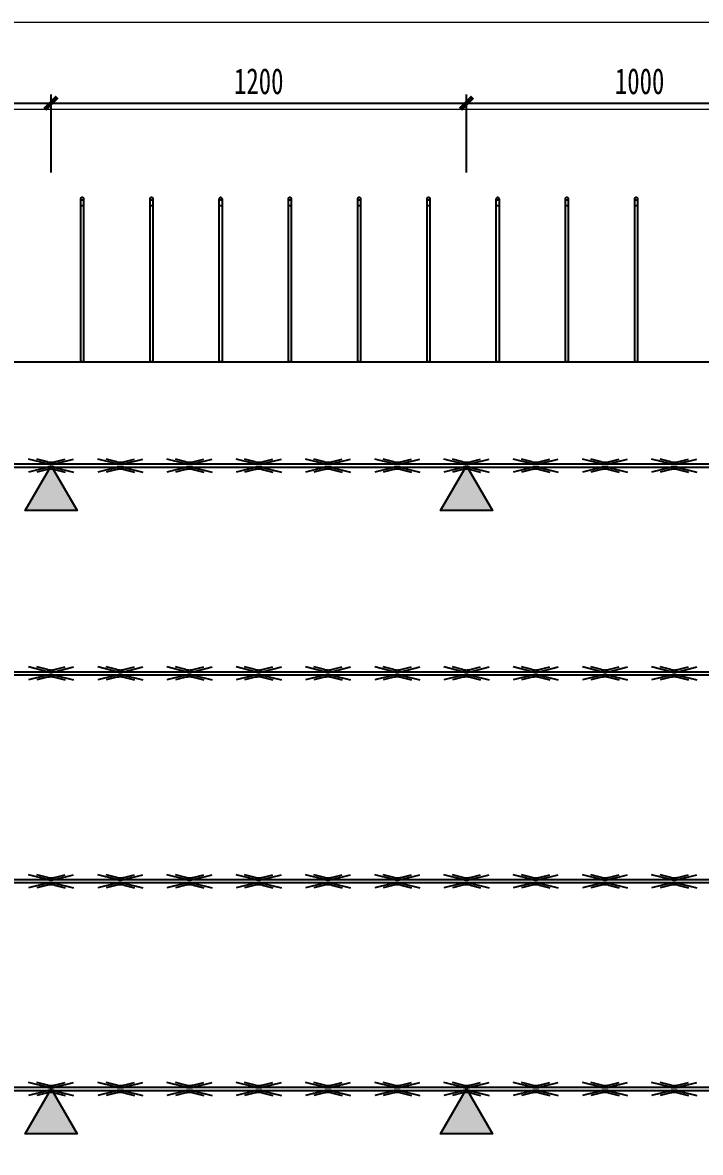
# Model space of a CAD drawing. Extents: x -524 to 129100, y -10500 to 1.
# Drawn here: x 70100 to 72058, y -3263 to 0 of the extents above; entities that cross this region are included whole.
import ezdxf

# ---------------------------------------------------------------- set-up
doc = ezdxf.new("R2010")
doc.units = 0
doc.header["$LTSCALE"] = 250
doc.linetypes.add('BeePC_CENTER', pattern=[2, 1.25, -0.25, 0.25, -0.25])
doc.layers.get('0').update_dxf_attribs({"linetype": 'CONTINUOUS'})
doc.layers.get('Defpoints').update_dxf_attribs({"linetype": 'CONTINUOUS'})
for name, color, linetype in [('BeePC-CCBZ', 110, 'CONTINUOUS'), ('BeePC-GJ-LEVEL', 141, 'CONTINUOUS'), ('BeePC-GJ-Truss', 185, 'CONTINUOUS'), ('BeePC-TONG-ZT', 50, 'CONTINUOUS')]:
    doc.layers.add(name, color=color, linetype=linetype)
doc.layers.add('G-ANNO-TTLB', color=7, linetype='CONTINUOUS', lineweight=9)
doc.layers.add('G-ANNO-TTLB-THIN', color=7, linetype='CONTINUOUS', lineweight=9)
doc.styles.add('BeePC_Dim', font='simfang.ttf', dxfattribs={"width": 0.7})
doc.dimstyles.new('BeePC_DIM_25_25', dxfattribs={"dimtxt": 75, "dimasz": 25, "dimexe": 25, "dimexo": 0, "dimgap": 25, "dimtad": 1, "dimdec": 0, "dimzin": 0, "dimdsep": 46, "dimtxsty": 'BeePC_Dim', "dimblk": 'ARCHTICK', "dimcen": 0, "dimdle": 25, "dimclrt": 7, "dimadec": 0, "dimazin": 0, "dimtfac": 1, "dimtdec": 0, "dimtix": 1, "dimtmove": 2, "dimatfit": 3, "dimfxl": 250, "dimfxlon": 1, "dimtfill": 1, "dimtolj": 1, "dimtzin": 0, "dimarcsym": 0})

# ---------------------------------------------------------------- blocks, each defined once
blk = doc.blocks.new('A2-嗡嗡 - A2_嗡嗡-493291-DB1详图')
at = {"layer": 'G-ANNO-TTLB'}
blk.add_line((27.5, -113), (586.5, -113), dxfattribs=at)
at = {"layer": 'G-ANNO-TTLB-THIN'}
blk.add_line((596.5, -103), (2.5, -103), dxfattribs=at)
blk = doc.blocks.new('BeePC_HangPoint')
at = {"ltscale": 25}
h = blk.add_hatch(color=256, dxfattribs=at)
h.dxf.hatch_style = 1
h.paths.add_polyline_path([(0, 0), (-75, -129.9), (75, -129.9)])
blk.add_lwpolyline([(0, 0), (75, -129.9), (-75, -129.9)], close=True, dxfattribs=at)
blk = doc.blocks.new('_ArchTick')
at = {"color": 0, "linetype": 'ByBlock', "const_width": 0.5}
blk.add_lwpolyline([(-0.71, -0.71), (0.71, 0.71)], dxfattribs=at)
blk = doc.blocks.new('*D146')
at = {"layer": 'BeePC-CCBZ', "color": 0, "lineweight": -2, "transparency": 16777216}
for p, q in [((68722.8, -432.6), (68722.8, -207.6)), ((70182.6, -432.6), (70182.6, -207.6)), ((68697.8, -232.6), (70207.6, -232.6))]:
    blk.add_line(p, q, dxfattribs=at)
at = {"layer": 'Defpoints', "color": 0, "transparency": 16777216}
for p in [(70182.6, -232.6), (68722.8, -2179.6), (70182.6, -3079.6)]:
    blk.add_point(p, dxfattribs=at)
at = {"layer": 'BeePC-CCBZ', "color": 0, "lineweight": -2, "transparency": 16777216, "xscale": 25, "yscale": 25, "zscale": 25, "rotation": 180}
blk.add_blockref('_ArchTick', (68722.8, -232.6), dxfattribs=at)
at = {"layer": 'BeePC-CCBZ', "color": 0, "lineweight": -2, "transparency": 16777216, "xscale": 25, "yscale": 25, "zscale": 25}
blk.add_blockref('_ArchTick', (70182.6, -232.6), dxfattribs=at)
at = {"layer": 'BeePC-CCBZ', "color": 7, "linetype": 'BeePC_CENTER', "transparency": 16777216, "insert": (69452.7, -169.7), "char_height": 75, "attachment_point": 5, "style": 'BeePC_Dim', "bg_fill": 3, "box_fill_scale": 1.1, "bg_fill_color": 256, "bg_fill_true_color": 13158600, "bg_fill_transparency": 0}
blk.add_mtext('\\A1;1460', dxfattribs=at)
blk = doc.blocks.new('*D147')
at = {"layer": 'BeePC-CCBZ', "color": 0, "lineweight": -2, "transparency": 16777216}
for p, q in [((70182.6, -432.6), (70182.6, -207.6)), ((71382.6, -432.6), (71382.6, -207.6)), ((70157.6, -232.6), (71407.6, -232.6))]:
    blk.add_line(p, q, dxfattribs=at)
at = {"layer": 'Defpoints', "color": 0, "transparency": 16777216}
for p in [(71382.6, -232.6), (70182.6, -3079.6), (71382.6, -3079.6)]:
    blk.add_point(p, dxfattribs=at)
at = {"layer": 'BeePC-CCBZ', "color": 0, "lineweight": -2, "transparency": 16777216, "xscale": 25, "yscale": 25, "zscale": 25, "rotation": 180}
blk.add_blockref('_ArchTick', (70182.6, -232.6), dxfattribs=at)
at = {"layer": 'BeePC-CCBZ', "color": 0, "lineweight": -2, "transparency": 16777216, "xscale": 25, "yscale": 25, "zscale": 25}
blk.add_blockref('_ArchTick', (71382.6, -232.6), dxfattribs=at)
at = {"layer": 'BeePC-CCBZ', "color": 7, "linetype": 'BeePC_CENTER', "transparency": 16777216, "insert": (70782.6, -169.7), "char_height": 75, "attachment_point": 5, "style": 'BeePC_Dim', "bg_fill": 3, "box_fill_scale": 1.1, "bg_fill_color": 256, "bg_fill_true_color": 13158600, "bg_fill_transparency": 0}
blk.add_mtext('\\A1;1200', dxfattribs=at)
blk = doc.blocks.new('*D148')
at = {"layer": 'BeePC-CCBZ', "color": 0, "lineweight": -2, "transparency": 16777216}
for p, q in [((71382.6, -432.6), (71382.6, -207.6)), ((72382.6, -432.6), (72382.6, -207.6)), ((71357.6, -232.6), (72407.6, -232.6))]:
    blk.add_line(p, q, dxfattribs=at)
at = {"layer": 'Defpoints', "color": 0, "transparency": 16777216}
for p in [(72382.6, -232.6), (71382.6, -3079.6), (72382.6, -3079.6)]:
    blk.add_point(p, dxfattribs=at)
at = {"layer": 'BeePC-CCBZ', "color": 0, "lineweight": -2, "transparency": 16777216, "xscale": 25, "yscale": 25, "zscale": 25, "rotation": 180}
blk.add_blockref('_ArchTick', (71382.6, -232.6), dxfattribs=at)
at = {"layer": 'BeePC-CCBZ', "color": 0, "lineweight": -2, "transparency": 16777216, "xscale": 25, "yscale": 25, "zscale": 25}
blk.add_blockref('_ArchTick', (72382.6, -232.6), dxfattribs=at)
at = {"layer": 'BeePC-CCBZ', "color": 7, "linetype": 'BeePC_CENTER', "transparency": 16777216, "insert": (71882.6, -169.7), "char_height": 75, "attachment_point": 5, "style": 'BeePC_Dim', "bg_fill": 3, "box_fill_scale": 1.1, "bg_fill_color": 256, "bg_fill_true_color": 13158600, "bg_fill_transparency": 0}
blk.add_mtext('\\A1;1000', dxfattribs=at)
blk = doc.blocks.new('*D152')
at = {"layer": 'BeePC-CCBZ', "color": 0, "lineweight": -2, "transparency": 16777216}
for p, q in [((68722.8, -3926.6), (68722.8, -4151.6)), ((76242.4, -3926.6), (76242.4, -4151.6)), ((68697.8, -4126.6), (76267.4, -4126.6))]:
    blk.add_line(p, q, dxfattribs=at)
at = {"layer": 'Defpoints', "color": 0, "transparency": 16777216}
for p in [(68722.8, -2179.6), (76242.4, -2179.6), (76242.4, -4126.6)]:
    blk.add_point(p, dxfattribs=at)
at = {"layer": 'BeePC-CCBZ', "color": 0, "lineweight": -2, "transparency": 16777216, "xscale": 25, "yscale": 25, "zscale": 25, "rotation": 180}
blk.add_blockref('_ArchTick', (68722.8, -4126.6), dxfattribs=at)
at = {"layer": 'BeePC-CCBZ', "color": 0, "lineweight": -2, "transparency": 16777216, "xscale": 25, "yscale": 25, "zscale": 25}
blk.add_blockref('_ArchTick', (76242.4, -4126.6), dxfattribs=at)
at = {"layer": 'BeePC-CCBZ', "color": 7, "linetype": 'BeePC_CENTER', "transparency": 16777216, "insert": (72482.6, -4063.7), "char_height": 75, "attachment_point": 5, "style": 'BeePC_Dim', "bg_fill": 3, "box_fill_scale": 1.1, "bg_fill_color": 256, "bg_fill_true_color": 13158600, "bg_fill_transparency": 0}
blk.add_mtext('\\A1;7520', dxfattribs=at)
blk = doc.blocks.new('*D153')
at = {"layer": 'BeePC-CCBZ', "color": 0, "lineweight": -2, "transparency": 16777216}
for p, q in [((68310.8, -954.6), (68310.8, -3404.6)), ((68510.8, -979.6), (68285.8, -979.6)), ((68510.8, -3379.6), (68285.8, -3379.6))]:
    blk.add_line(p, q, dxfattribs=at)
at = {"layer": 'Defpoints', "color": 0, "transparency": 16777216}
for p in [(72482.6, -979.6), (68310.8, -3379.6), (72482.6, -3379.6)]:
    blk.add_point(p, dxfattribs=at)
at = {"layer": 'BeePC-CCBZ', "color": 0, "lineweight": -2, "transparency": 16777216, "xscale": 25, "yscale": 25, "zscale": 25}
for p, rotation in [((68310.8, -979.6), 90), ((68310.8, -3379.6), 270)]:
    blk.add_blockref('_ArchTick', p, dxfattribs=dict(at, rotation=rotation))
at = {"layer": 'BeePC-CCBZ', "color": 7, "linetype": 'BeePC_CENTER', "transparency": 16777216, "insert": (68247.9, -2179.6), "char_height": 75, "attachment_point": 5, "rotation": 90, "style": 'BeePC_Dim', "bg_fill": 3, "box_fill_scale": 1.1, "bg_fill_color": 256, "bg_fill_true_color": 13158600, "bg_fill_transparency": 0}
blk.add_mtext('\\A1;2400', dxfattribs=at)
blk = doc.blocks.new('*D154')
at = {"layer": 'BeePC-CCBZ', "color": 0, "lineweight": -2, "transparency": 16777216}
for p, q in [((76704.4, -954.6), (76704.4, -1304.6)), ((76504.4, -979.6), (76729.4, -979.6)), ((76504.4, -1279.6), (76729.4, -1279.6))]:
    blk.add_line(p, q, dxfattribs=at)
at = {"layer": 'Defpoints', "color": 0, "transparency": 16777216}
for p in [(72482.6, -979.6), (70182.6, -1279.6), (76704.4, -1279.6)]:
    blk.add_point(p, dxfattribs=at)
at = {"layer": 'BeePC-CCBZ', "color": 0, "lineweight": -2, "transparency": 16777216, "xscale": 25, "yscale": 25, "zscale": 25}
for p, rotation in [((76704.4, -979.6), 90), ((76704.4, -1279.6), 270)]:
    blk.add_blockref('_ArchTick', p, dxfattribs=dict(at, rotation=rotation))
at = {"layer": 'BeePC-CCBZ', "color": 7, "linetype": 'BeePC_CENTER', "transparency": 16777216, "insert": (76641.5, -1129.6), "char_height": 75, "attachment_point": 5, "rotation": 90, "style": 'BeePC_Dim', "bg_fill": 3, "box_fill_scale": 1.1, "bg_fill_color": 256, "bg_fill_true_color": 13158600, "bg_fill_transparency": 0}
blk.add_mtext('\\A1;300', dxfattribs=at)
blk = doc.blocks.new('*D155')
at = {"layer": 'BeePC-CCBZ', "color": 0, "lineweight": -2, "transparency": 16777216}
for p, q in [((76704.4, -1254.6), (76704.4, -3104.6)), ((76504.4, -1279.6), (76729.4, -1279.6)), ((76504.4, -3079.6), (76729.4, -3079.6))]:
    blk.add_line(p, q, dxfattribs=at)
at = {"layer": 'Defpoints', "color": 0, "transparency": 16777216}
for p in [(70182.6, -1279.6), (70182.6, -3079.6), (76704.4, -3079.6)]:
    blk.add_point(p, dxfattribs=at)
at = {"layer": 'BeePC-CCBZ', "color": 0, "lineweight": -2, "transparency": 16777216, "xscale": 25, "yscale": 25, "zscale": 25}
for p, rotation in [((76704.4, -1279.6), 90), ((76704.4, -3079.6), 270)]:
    blk.add_blockref('_ArchTick', p, dxfattribs=dict(at, rotation=rotation))
at = {"layer": 'BeePC-CCBZ', "color": 7, "linetype": 'BeePC_CENTER', "transparency": 16777216, "insert": (76641.5, -2179.6), "char_height": 75, "attachment_point": 5, "rotation": 90, "style": 'BeePC_Dim', "bg_fill": 3, "box_fill_scale": 1.1, "bg_fill_color": 256, "bg_fill_true_color": 13158600, "bg_fill_transparency": 0}
blk.add_mtext('\\A1;1800', dxfattribs=at)
blk = doc.blocks.new('*D156')
at = {"layer": 'BeePC-CCBZ', "color": 0, "lineweight": -2, "transparency": 16777216}
for p, q in [((76704.4, -3054.6), (76704.4, -3404.6)), ((76504.4, -3079.6), (76729.4, -3079.6)), ((76504.4, -3379.6), (76729.4, -3379.6))]:
    blk.add_line(p, q, dxfattribs=at)
at = {"layer": 'Defpoints', "color": 0, "transparency": 16777216}
for p in [(70182.6, -3079.6), (72482.6, -3379.6), (76704.4, -3379.6)]:
    blk.add_point(p, dxfattribs=at)
at = {"layer": 'BeePC-CCBZ', "color": 0, "lineweight": -2, "transparency": 16777216, "xscale": 25, "yscale": 25, "zscale": 25}
for p, rotation in [((76704.4, -3079.6), 90), ((76704.4, -3379.6), 270)]:
    blk.add_blockref('_ArchTick', p, dxfattribs=dict(at, rotation=rotation))
at = {"layer": 'BeePC-CCBZ', "color": 7, "linetype": 'BeePC_CENTER', "transparency": 16777216, "insert": (76641.5, -3229.6), "char_height": 75, "attachment_point": 5, "rotation": 90, "style": 'BeePC_Dim', "bg_fill": 3, "box_fill_scale": 1.1, "bg_fill_color": 256, "bg_fill_true_color": 13158600, "bg_fill_transparency": 0}
blk.add_mtext('\\A1;300', dxfattribs=at)

msp = doc.modelspace()

# ---------------------------------------------------------------- block references
at = {"xscale": 25, "yscale": 25, "zscale": 25}
msp.add_blockref('A2-嗡嗡 - A2_嗡嗡-493291-DB1详图', (68487.5, 2575), dxfattribs=at)

# ---------------------------------------------------------------- next in the draw order: linework, layer by layer
at = {"layer": 'BeePC-GJ-LEVEL'}
for points in [[(70268.6, -528.6), (70268.6, -508.6)], [(70276.6, -514.5), (70276.6, -979.6), (70268.6, -979.6), (70268.6, -514.5)], [(70276.6, -508.6), (70276.6, -528.6)], [(70468.6, -528.6), (70468.6, -508.6)], [(70476.6, -514.5), (70476.6, -979.6), (70468.6, -979.6), (70468.6, -514.5)], [(70476.6, -508.6), (70476.6, -528.6)], [(70668.6, -528.6), (70668.6, -508.6)], [(70676.6, -514.5), (70676.6, -979.6), (70668.6, -979.6), (70668.6, -514.5)], [(70676.6, -508.6), (70676.6, -528.6)], [(70868.6, -528.6), (70868.6, -508.6)], [(70876.6, -514.5), (70876.6, -979.6), (70868.6, -979.6), (70868.6, -514.5)], [(70876.6, -508.6), (70876.6, -528.6)], [(71068.6, -528.6), (71068.6, -508.6)], [(71076.6, -514.5), (71076.6, -979.6), (71068.6, -979.6), (71068.6, -514.5)], [(71076.6, -508.6), (71076.6, -528.6)], [(71268.6, -528.6), (71268.6, -508.6)], [(71276.6, -514.5), (71276.6, -979.6), (71268.6, -979.6), (71268.6, -514.5)], [(71276.6, -508.6), (71276.6, -528.6)], [(71468.6, -528.6), (71468.6, -508.6)], [(71476.6, -514.5), (71476.6, -979.6), (71468.6, -979.6), (71468.6, -514.5)], [(71476.6, -508.6), (71476.6, -528.6)], [(71668.6, -528.6), (71668.6, -508.6)], [(71676.6, -514.5), (71676.6, -979.6), (71668.6, -979.6), (71668.6, -514.5)], [(71676.6, -508.6), (71676.6, -528.6)], [(71868.6, -528.6), (71868.6, -508.6)], [(71876.6, -514.5), (71876.6, -979.6), (71868.6, -979.6), (71868.6, -514.5)], [(71876.6, -508.6), (71876.6, -528.6)], [(70268.6, -528.6), (70276.6, -528.6)], [(70468.6, -528.6), (70476.6, -528.6)], [(70668.6, -528.6), (70676.6, -528.6)], [(70868.6, -528.6), (70876.6, -528.6)], [(71068.6, -528.6), (71076.6, -528.6)], [(71268.6, -528.6), (71276.6, -528.6)], [(71468.6, -528.6), (71476.6, -528.6)], [(71668.6, -528.6), (71676.6, -528.6)], [(71868.6, -528.6), (71876.6, -528.6)]]:
    msp.add_lwpolyline(points, dxfattribs=at)
for centre in [(70272.6, -508.6), (70472.6, -508.6), (70672.6, -508.6), (70872.6, -508.6), (71072.6, -508.6), (71272.6, -508.6), (71472.6, -508.6), (71672.6, -508.6), (71872.6, -508.6)]:
    msp.add_circle(centre, 4, dxfattribs=at)
at = {"layer": 'BeePC-GJ-Truss'}
for points in [[(70172.4, -1274.5), (70117.4, -1260.9)], [(70172.4, -1268.5), (70141.7, -1260.9)], [(70192.8, -1274.5), (70247.8, -1260.9)], [(70192.8, -1268.5), (70223.5, -1260.9)], [(70372.4, -1274.5), (70317.4, -1260.9)], [(70372.4, -1268.5), (70341.7, -1260.9)], [(70392.8, -1274.5), (70447.8, -1260.9)], [(70392.8, -1268.5), (70423.5, -1260.9)], [(70572.4, -1274.5), (70517.4, -1260.9)], [(70572.4, -1268.5), (70541.7, -1260.9)], [(70592.8, -1274.5), (70647.8, -1260.9)], [(70592.8, -1268.5), (70623.5, -1260.9)], [(70772.4, -1274.5), (70717.4, -1260.9)], [(70772.4, -1268.5), (70741.7, -1260.9)], [(70792.8, -1274.5), (70847.8, -1260.9)], [(70792.8, -1268.5), (70823.5, -1260.9)], [(70972.4, -1274.5), (70917.4, -1260.9)], [(70972.4, -1268.5), (70941.7, -1260.9)], [(70992.8, -1274.5), (71047.8, -1260.9)], [(70992.8, -1268.5), (71023.5, -1260.9)], [(71172.4, -1274.5), (71117.4, -1260.9)], [(71172.4, -1268.5), (71141.7, -1260.9)], [(71192.8, -1274.5), (71247.8, -1260.9)], [(71192.8, -1268.5), (71223.5, -1260.9)], [(71372.4, -1274.5), (71317.4, -1260.9)], [(71372.4, -1268.5), (71341.7, -1260.9)], [(71392.8, -1274.5), (71447.8, -1260.9)], [(71392.8, -1268.5), (71423.5, -1260.9)], [(71572.4, -1274.5), (71517.4, -1260.9)], [(71572.4, -1268.5), (71541.7, -1260.9)], [(71592.8, -1274.5), (71647.8, -1260.9)], [(71592.8, -1268.5), (71623.5, -1260.9)], [(71772.4, -1274.5), (71717.4, -1260.9)], [(71772.4, -1268.5), (71741.7, -1260.9)], [(71792.8, -1274.5), (71847.8, -1260.9)], [(71792.8, -1268.5), (71823.5, -1260.9)], [(71972.4, -1274.5), (71917.4, -1260.9)], [(71972.4, -1268.5), (71941.7, -1260.9)], [(71992.8, -1274.5), (72047.8, -1260.9)], [(71992.8, -1268.5), (72023.5, -1260.9)], [(68782.6, -1283.6), (76182.6, -1283.6), (76182.6, -1275.6), (68782.6, -1275.6)], [(70172.4, -1284.8), (70117.4, -1298.4)], [(70172.4, -1290.8), (70141.7, -1298.4)], [(70192.8, -1284.8), (70247.8, -1298.4)], [(70192.8, -1290.8), (70223.5, -1298.4)], [(70372.4, -1284.8), (70317.4, -1298.4)], [(70372.4, -1290.8), (70341.7, -1298.4)], [(70392.8, -1284.8), (70447.8, -1298.4)], [(70392.8, -1290.8), (70423.5, -1298.4)], [(70572.4, -1284.8), (70517.4, -1298.4)], [(70572.4, -1290.8), (70541.7, -1298.4)], [(70592.8, -1284.8), (70647.8, -1298.4)], [(70592.8, -1290.8), (70623.5, -1298.4)], [(70772.4, -1284.8), (70717.4, -1298.4)], [(70772.4, -1290.8), (70741.7, -1298.4)], [(70792.8, -1284.8), (70847.8, -1298.4)], [(70792.8, -1290.8), (70823.5, -1298.4)], [(70972.4, -1284.8), (70917.4, -1298.4)], [(70972.4, -1290.8), (70941.7, -1298.4)], [(70992.8, -1284.8), (71047.8, -1298.4)], [(70992.8, -1290.8), (71023.5, -1298.4)], [(71172.4, -1284.8), (71117.4, -1298.4)], [(71172.4, -1290.8), (71141.7, -1298.4)], [(71192.8, -1284.8), (71247.8, -1298.4)], [(71192.8, -1290.8), (71223.5, -1298.4)], [(71372.4, -1284.8), (71317.4, -1298.4)], [(71372.4, -1290.8), (71341.7, -1298.4)], [(71392.8, -1284.8), (71447.8, -1298.4)], [(71392.8, -1290.8), (71423.5, -1298.4)], [(71572.4, -1284.8), (71517.4, -1298.4)], [(71572.4, -1290.8), (71541.7, -1298.4)], [(71592.8, -1284.8), (71647.8, -1298.4)], [(71592.8, -1290.8), (71623.5, -1298.4)], [(71772.4, -1284.8), (71717.4, -1298.4)], [(71772.4, -1290.8), (71741.7, -1298.4)], [(71792.8, -1284.8), (71847.8, -1298.4)], [(71792.8, -1290.8), (71823.5, -1298.4)], [(71972.4, -1284.8), (71917.4, -1298.4)], [(71972.4, -1290.8), (71941.7, -1298.4)], [(71992.8, -1284.8), (72047.8, -1298.4)], [(71992.8, -1290.8), (72023.5, -1298.4)], [(68782.6, -1883.6), (76182.6, -1883.6), (76182.6, -1875.6), (68782.6, -1875.6)], [(70172.4, -1874.5), (70117.4, -1860.9)], [(70172.4, -1884.8), (70117.4, -1898.4)], [(70172.4, -1868.5), (70141.7, -1860.9)], [(70172.4, -1890.8), (70141.7, -1898.4)], [(70192.8, -1874.5), (70247.8, -1860.9)], [(70192.8, -1868.5), (70223.5, -1860.9)], [(70192.8, -1884.8), (70247.8, -1898.4)], [(70192.8, -1890.8), (70223.5, -1898.4)], [(70372.4, -1874.5), (70317.4, -1860.9)], [(70372.4, -1884.8), (70317.4, -1898.4)], [(70372.4, -1868.5), (70341.7, -1860.9)], [(70372.4, -1890.8), (70341.7, -1898.4)], [(70392.8, -1874.5), (70447.8, -1860.9)], [(70392.8, -1868.5), (70423.5, -1860.9)], [(70392.8, -1884.8), (70447.8, -1898.4)], [(70392.8, -1890.8), (70423.5, -1898.4)], [(70572.4, -1874.5), (70517.4, -1860.9)], [(70572.4, -1884.8), (70517.4, -1898.4)], [(70572.4, -1868.5), (70541.7, -1860.9)], [(70572.4, -1890.8), (70541.7, -1898.4)], [(70592.8, -1874.5), (70647.8, -1860.9)], [(70592.8, -1868.5), (70623.5, -1860.9)], [(70592.8, -1884.8), (70647.8, -1898.4)], [(70592.8, -1890.8), (70623.5, -1898.4)], [(70772.4, -1874.5), (70717.4, -1860.9)], [(70772.4, -1884.8), (70717.4, -1898.4)], [(70772.4, -1868.5), (70741.7, -1860.9)], [(70772.4, -1890.8), (70741.7, -1898.4)], [(70792.8, -1874.5), (70847.8, -1860.9)], [(70792.8, -1868.5), (70823.5, -1860.9)], [(70792.8, -1884.8), (70847.8, -1898.4)], [(70792.8, -1890.8), (70823.5, -1898.4)], [(70972.4, -1874.5), (70917.4, -1860.9)], [(70972.4, -1884.8), (70917.4, -1898.4)], [(70972.4, -1868.5), (70941.7, -1860.9)], [(70972.4, -1890.8), (70941.7, -1898.4)], [(70992.8, -1874.5), (71047.8, -1860.9)], [(70992.8, -1868.5), (71023.5, -1860.9)], [(70992.8, -1884.8), (71047.8, -1898.4)], [(70992.8, -1890.8), (71023.5, -1898.4)], [(71172.4, -1874.5), (71117.4, -1860.9)], [(71172.4, -1884.8), (71117.4, -1898.4)], [(71172.4, -1868.5), (71141.7, -1860.9)], [(71172.4, -1890.8), (71141.7, -1898.4)], [(71192.8, -1874.5), (71247.8, -1860.9)], [(71192.8, -1868.5), (71223.5, -1860.9)], [(71192.8, -1884.8), (71247.8, -1898.4)], [(71192.8, -1890.8), (71223.5, -1898.4)], [(71372.4, -1874.5), (71317.4, -1860.9)], [(71372.4, -1884.8), (71317.4, -1898.4)], [(71372.4, -1868.5), (71341.7, -1860.9)], [(71372.4, -1890.8), (71341.7, -1898.4)], [(71392.8, -1874.5), (71447.8, -1860.9)], [(71392.8, -1868.5), (71423.5, -1860.9)], [(71392.8, -1884.8), (71447.8, -1898.4)], [(71392.8, -1890.8), (71423.5, -1898.4)], [(71572.4, -1874.5), (71517.4, -1860.9)], [(71572.4, -1884.8), (71517.4, -1898.4)], [(71572.4, -1868.5), (71541.7, -1860.9)], [(71572.4, -1890.8), (71541.7, -1898.4)], [(71592.8, -1874.5), (71647.8, -1860.9)], [(71592.8, -1868.5), (71623.5, -1860.9)], [(71592.8, -1884.8), (71647.8, -1898.4)], [(71592.8, -1890.8), (71623.5, -1898.4)], [(71772.4, -1874.5), (71717.4, -1860.9)], [(71772.4, -1884.8), (71717.4, -1898.4)], [(71772.4, -1868.5), (71741.7, -1860.9)], [(71772.4, -1890.8), (71741.7, -1898.4)], [(71792.8, -1874.5), (71847.8, -1860.9)], [(71792.8, -1868.5), (71823.5, -1860.9)], [(71792.8, -1884.8), (71847.8, -1898.4)], [(71792.8, -1890.8), (71823.5, -1898.4)], [(71972.4, -1874.5), (71917.4, -1860.9)], [(71972.4, -1884.8), (71917.4, -1898.4)], [(71972.4, -1868.5), (71941.7, -1860.9)], [(71972.4, -1890.8), (71941.7, -1898.4)], [(71992.8, -1874.5), (72047.8, -1860.9)], [(71992.8, -1868.5), (72023.5, -1860.9)], [(71992.8, -1884.8), (72047.8, -1898.4)], [(71992.8, -1890.8), (72023.5, -1898.4)], [(68782.6, -2483.6), (76182.6, -2483.6), (76182.6, -2475.6), (68782.6, -2475.6)], [(70172.4, -2474.5), (70117.4, -2460.9)], [(70172.4, -2468.5), (70141.7, -2460.9)], [(70192.8, -2474.5), (70247.8, -2460.9)], [(70192.8, -2468.5), (70223.5, -2460.9)], [(70372.4, -2474.5), (70317.4, -2460.9)], [(70372.4, -2468.5), (70341.7, -2460.9)], [(70392.8, -2474.5), (70447.8, -2460.9)], [(70392.8, -2468.5), (70423.5, -2460.9)], [(70572.4, -2474.5), (70517.4, -2460.9)], [(70572.4, -2468.5), (70541.7, -2460.9)], [(70592.8, -2474.5), (70647.8, -2460.9)], [(70592.8, -2468.5), (70623.5, -2460.9)], [(70772.4, -2474.5), (70717.4, -2460.9)], [(70772.4, -2468.5), (70741.7, -2460.9)], [(70792.8, -2474.5), (70847.8, -2460.9)], [(70792.8, -2468.5), (70823.5, -2460.9)], [(70972.4, -2474.5), (70917.4, -2460.9)], [(70972.4, -2468.5), (70941.7, -2460.9)], [(70992.8, -2474.5), (71047.8, -2460.9)], [(70992.8, -2468.5), (71023.5, -2460.9)], [(71172.4, -2474.5), (71117.4, -2460.9)], [(71172.4, -2468.5), (71141.7, -2460.9)], [(71192.8, -2474.5), (71247.8, -2460.9)], [(71192.8, -2468.5), (71223.5, -2460.9)], [(71372.4, -2474.5), (71317.4, -2460.9)], [(71372.4, -2468.5), (71341.7, -2460.9)], [(71392.8, -2474.5), (71447.8, -2460.9)], [(71392.8, -2468.5), (71423.5, -2460.9)], [(71572.4, -2474.5), (71517.4, -2460.9)], [(71572.4, -2468.5), (71541.7, -2460.9)], [(71592.8, -2474.5), (71647.8, -2460.9)], [(71592.8, -2468.5), (71623.5, -2460.9)], [(71772.4, -2474.5), (71717.4, -2460.9)], [(71772.4, -2468.5), (71741.7, -2460.9)], [(71792.8, -2474.5), (71847.8, -2460.9)], [(71792.8, -2468.5), (71823.5, -2460.9)], [(71972.4, -2474.5), (71917.4, -2460.9)], [(71972.4, -2468.5), (71941.7, -2460.9)], [(71992.8, -2474.5), (72047.8, -2460.9)], [(71992.8, -2468.5), (72023.5, -2460.9)], [(70172.4, -2484.8), (70117.4, -2498.4)], [(70172.4, -2490.8), (70141.7, -2498.4)], [(70192.8, -2484.8), (70247.8, -2498.4)], [(70192.8, -2490.8), (70223.5, -2498.4)], [(70372.4, -2484.8), (70317.4, -2498.4)], [(70372.4, -2490.8), (70341.7, -2498.4)], [(70392.8, -2484.8), (70447.8, -2498.4)], [(70392.8, -2490.8), (70423.5, -2498.4)], [(70572.4, -2484.8), (70517.4, -2498.4)], [(70572.4, -2490.8), (70541.7, -2498.4)], [(70592.8, -2484.8), (70647.8, -2498.4)], [(70592.8, -2490.8), (70623.5, -2498.4)], [(70772.4, -2484.8), (70717.4, -2498.4)], [(70772.4, -2490.8), (70741.7, -2498.4)], [(70792.8, -2484.8), (70847.8, -2498.4)], [(70792.8, -2490.8), (70823.5, -2498.4)], [(70972.4, -2484.8), (70917.4, -2498.4)], [(70972.4, -2490.8), (70941.7, -2498.4)], [(70992.8, -2484.8), (71047.8, -2498.4)], [(70992.8, -2490.8), (71023.5, -2498.4)], [(71172.4, -2484.8), (71117.4, -2498.4)], [(71172.4, -2490.8), (71141.7, -2498.4)], [(71192.8, -2484.8), (71247.8, -2498.4)], [(71192.8, -2490.8), (71223.5, -2498.4)], [(71372.4, -2484.8), (71317.4, -2498.4)], [(71372.4, -2490.8), (71341.7, -2498.4)], [(71392.8, -2484.8), (71447.8, -2498.4)], [(71392.8, -2490.8), (71423.5, -2498.4)], [(71572.4, -2484.8), (71517.4, -2498.4)], [(71572.4, -2490.8), (71541.7, -2498.4)], [(71592.8, -2484.8), (71647.8, -2498.4)], [(71592.8, -2490.8), (71623.5, -2498.4)], [(71772.4, -2484.8), (71717.4, -2498.4)], [(71772.4, -2490.8), (71741.7, -2498.4)], [(71792.8, -2484.8), (71847.8, -2498.4)], [(71792.8, -2490.8), (71823.5, -2498.4)], [(71972.4, -2484.8), (71917.4, -2498.4)], [(71972.4, -2490.8), (71941.7, -2498.4)], [(71992.8, -2484.8), (72047.8, -2498.4)], [(71992.8, -2490.8), (72023.5, -2498.4)], [(70172.4, -3074.5), (70117.4, -3060.9)], [(70172.4, -3068.5), (70141.7, -3060.9)], [(70192.8, -3074.5), (70247.8, -3060.9)], [(70192.8, -3068.5), (70223.5, -3060.9)], [(70372.4, -3074.5), (70317.4, -3060.9)], [(70372.4, -3068.5), (70341.7, -3060.9)], [(70392.8, -3074.5), (70447.8, -3060.9)], [(70392.8, -3068.5), (70423.5, -3060.9)], [(70572.4, -3074.5), (70517.4, -3060.9)], [(70572.4, -3068.5), (70541.7, -3060.9)], [(70592.8, -3074.5), (70647.8, -3060.9)], [(70592.8, -3068.5), (70623.5, -3060.9)], [(70772.4, -3074.5), (70717.4, -3060.9)], [(70772.4, -3068.5), (70741.7, -3060.9)], [(70792.8, -3074.5), (70847.8, -3060.9)], [(70792.8, -3068.5), (70823.5, -3060.9)], [(70972.4, -3074.5), (70917.4, -3060.9)], [(70972.4, -3068.5), (70941.7, -3060.9)], [(70992.8, -3074.5), (71047.8, -3060.9)], [(70992.8, -3068.5), (71023.5, -3060.9)], [(71172.4, -3074.5), (71117.4, -3060.9)], [(71172.4, -3068.5), (71141.7, -3060.9)], [(71192.8, -3074.5), (71247.8, -3060.9)], [(71192.8, -3068.5), (71223.5, -3060.9)], [(71372.4, -3074.5), (71317.4, -3060.9)], [(71372.4, -3068.5), (71341.7, -3060.9)], [(71392.8, -3074.5), (71447.8, -3060.9)], [(71392.8, -3068.5), (71423.5, -3060.9)], [(71572.4, -3074.5), (71517.4, -3060.9)], [(71572.4, -3068.5), (71541.7, -3060.9)], [(71592.8, -3074.5), (71647.8, -3060.9)], [(71592.8, -3068.5), (71623.5, -3060.9)], [(71772.4, -3074.5), (71717.4, -3060.9)], [(71772.4, -3068.5), (71741.7, -3060.9)], [(71792.8, -3074.5), (71847.8, -3060.9)], [(71792.8, -3068.5), (71823.5, -3060.9)], [(71972.4, -3074.5), (71917.4, -3060.9)], [(71972.4, -3068.5), (71941.7, -3060.9)], [(71992.8, -3074.5), (72047.8, -3060.9)], [(71992.8, -3068.5), (72023.5, -3060.9)], [(68782.6, -3083.6), (76182.6, -3083.6), (76182.6, -3075.6), (68782.6, -3075.6)], [(70172.4, -3084.8), (70117.4, -3098.4)], [(70172.4, -3090.8), (70141.7, -3098.4)], [(70192.8, -3084.8), (70247.8, -3098.4)], [(70192.8, -3090.8), (70223.5, -3098.4)], [(70372.4, -3084.8), (70317.4, -3098.4)], [(70372.4, -3090.8), (70341.7, -3098.4)], [(70392.8, -3084.8), (70447.8, -3098.4)], [(70392.8, -3090.8), (70423.5, -3098.4)], [(70572.4, -3084.8), (70517.4, -3098.4)], [(70572.4, -3090.8), (70541.7, -3098.4)], [(70592.8, -3084.8), (70647.8, -3098.4)], [(70592.8, -3090.8), (70623.5, -3098.4)], [(70772.4, -3084.8), (70717.4, -3098.4)], [(70772.4, -3090.8), (70741.7, -3098.4)], [(70792.8, -3084.8), (70847.8, -3098.4)], [(70792.8, -3090.8), (70823.5, -3098.4)], [(70972.4, -3084.8), (70917.4, -3098.4)], [(70972.4, -3090.8), (70941.7, -3098.4)], [(70992.8, -3084.8), (71047.8, -3098.4)], [(70992.8, -3090.8), (71023.5, -3098.4)], [(71172.4, -3084.8), (71117.4, -3098.4)], [(71172.4, -3090.8), (71141.7, -3098.4)], [(71192.8, -3084.8), (71247.8, -3098.4)], [(71192.8, -3090.8), (71223.5, -3098.4)], [(71372.4, -3084.8), (71317.4, -3098.4)], [(71372.4, -3090.8), (71341.7, -3098.4)], [(71392.8, -3084.8), (71447.8, -3098.4)], [(71392.8, -3090.8), (71423.5, -3098.4)], [(71572.4, -3084.8), (71517.4, -3098.4)], [(71572.4, -3090.8), (71541.7, -3098.4)], [(71592.8, -3084.8), (71647.8, -3098.4)], [(71592.8, -3090.8), (71623.5, -3098.4)], [(71772.4, -3084.8), (71717.4, -3098.4)], [(71772.4, -3090.8), (71741.7, -3098.4)], [(71792.8, -3084.8), (71847.8, -3098.4)], [(71792.8, -3090.8), (71823.5, -3098.4)], [(71972.4, -3084.8), (71917.4, -3098.4)], [(71972.4, -3090.8), (71941.7, -3098.4)], [(71992.8, -3084.8), (72047.8, -3098.4)], [(71992.8, -3090.8), (72023.5, -3098.4)]]:
    msp.add_lwpolyline(points, dxfattribs=at)
for centre, major_axis, start_param, end_param in [((70181.4, -1266.2), (12, 0), 3.861169, 4.813041), ((70183.8, -1266.2), (12, 0), 4.611737, 5.563609), ((70381.4, -1266.2), (12, 0), 3.861169, 4.813041), ((70383.8, -1266.2), (12, 0), 4.611737, 5.563609), ((70581.4, -1266.2), (12, 0), 3.861169, 4.813041), ((70583.8, -1266.2), (12, 0), 4.611737, 5.563609), ((70781.4, -1266.2), (12, 0), 3.861169, 4.813041), ((70783.8, -1266.2), (12, 0), 4.611737, 5.563609), ((70981.4, -1266.2), (12, 0), 3.861169, 4.813041), ((70983.8, -1266.2), (12, 0), 4.611737, 5.563609), ((71181.4, -1266.2), (12, 0), 3.861169, 4.813041), ((71183.8, -1266.2), (12, 0), 4.611737, 5.563609), ((71381.4, -1266.2), (12, 0), 3.861169, 4.813041), ((71383.8, -1266.2), (12, 0), 4.611737, 5.563609), ((71581.4, -1266.2), (12, 0), 3.861169, 4.813041), ((71583.8, -1266.2), (12, 0), 4.611737, 5.563609), ((71781.4, -1266.2), (12, 0), 3.861169, 4.813041), ((71783.8, -1266.2), (12, 0), 4.611737, 5.563609), ((71981.4, -1266.2), (12, 0), 3.861169, 4.813041), ((71983.8, -1266.2), (12, 0), 4.611737, 5.563609), ((70183.8, -1270.4), (18, 0), 4.026697, 4.647513), ((70183.8, -1288.8), (18, 0), 1.635672, 2.256488), ((70181.4, -1293.1), (12, 0), 1.470144, 2.422017), ((70181.4, -1270.4), (18, 0), 4.777265, 5.398081), ((70181.4, -1288.8), (18, 0), 0.885104, 1.50592), ((70183.8, -1293.1), (12, 0), 0.719576, 1.671449), ((70383.8, -1270.4), (18, 0), 4.026697, 4.647513), ((70383.8, -1288.8), (18, 0), 1.635672, 2.256488), ((70381.4, -1293.1), (12, 0), 1.470144, 2.422017), ((70381.4, -1270.4), (18, 0), 4.777265, 5.398081), ((70381.4, -1288.8), (18, 0), 0.885104, 1.50592), ((70383.8, -1293.1), (12, 0), 0.719576, 1.671449), ((70583.8, -1270.4), (18, 0), 4.026697, 4.647513), ((70583.8, -1288.8), (18, 0), 1.635672, 2.256488), ((70581.4, -1293.1), (12, 0), 1.470144, 2.422017), ((70581.4, -1270.4), (18, 0), 4.777265, 5.398081), ((70581.4, -1288.8), (18, 0), 0.885104, 1.50592), ((70583.8, -1293.1), (12, 0), 0.719576, 1.671449), ((70783.8, -1270.4), (18, 0), 4.026697, 4.647513), ((70783.8, -1288.8), (18, 0), 1.635672, 2.256488), ((70781.4, -1293.1), (12, 0), 1.470144, 2.422017), ((70781.4, -1270.4), (18, 0), 4.777265, 5.398081), ((70781.4, -1288.8), (18, 0), 0.885104, 1.50592), ((70783.8, -1293.1), (12, 0), 0.719576, 1.671449), ((70983.8, -1270.4), (18, 0), 4.026697, 4.647513), ((70983.8, -1288.8), (18, 0), 1.635672, 2.256488), ((70981.4, -1293.1), (12, 0), 1.470144, 2.422017), ((70981.4, -1270.4), (18, 0), 4.777265, 5.398081), ((70981.4, -1288.8), (18, 0), 0.885104, 1.50592), ((70983.8, -1293.1), (12, 0), 0.719576, 1.671449), ((71183.8, -1270.4), (18, 0), 4.026697, 4.647513), ((71183.8, -1288.8), (18, 0), 1.635672, 2.256488), ((71181.4, -1293.1), (12, 0), 1.470144, 2.422017), ((71181.4, -1270.4), (18, 0), 4.777265, 5.398081), ((71181.4, -1288.8), (18, 0), 0.885104, 1.50592), ((71183.8, -1293.1), (12, 0), 0.719576, 1.671449), ((71383.8, -1270.4), (18, 0), 4.026697, 4.647513), ((71383.8, -1288.8), (18, 0), 1.635672, 2.256488), ((71381.4, -1293.1), (12, 0), 1.470144, 2.422017), ((71381.4, -1270.4), (18, 0), 4.777265, 5.398081), ((71381.4, -1288.8), (18, 0), 0.885104, 1.50592), ((71383.8, -1293.1), (12, 0), 0.719576, 1.671449), ((71583.8, -1270.4), (18, 0), 4.026697, 4.647513), ((71583.8, -1288.8), (18, 0), 1.635672, 2.256488), ((71581.4, -1293.1), (12, 0), 1.470144, 2.422017), ((71581.4, -1270.4), (18, 0), 4.777265, 5.398081), ((71581.4, -1288.8), (18, 0), 0.885104, 1.50592), ((71583.8, -1293.1), (12, 0), 0.719576, 1.671449), ((71783.8, -1270.4), (18, 0), 4.026697, 4.647513), ((71783.8, -1288.8), (18, 0), 1.635672, 2.256488), ((71781.4, -1293.1), (12, 0), 1.470144, 2.422017), ((71781.4, -1270.4), (18, 0), 4.777265, 5.398081), ((71781.4, -1288.8), (18, 0), 0.885104, 1.50592), ((71783.8, -1293.1), (12, 0), 0.719576, 1.671449), ((71983.8, -1270.4), (18, 0), 4.026697, 4.647513), ((71983.8, -1288.8), (18, 0), 1.635672, 2.256488), ((71981.4, -1293.1), (12, 0), 1.470144, 2.422017), ((71981.4, -1270.4), (18, 0), 4.777265, 5.398081), ((71981.4, -1288.8), (18, 0), 0.885104, 1.50592), ((71983.8, -1293.1), (12, 0), 0.719576, 1.671449), ((70181.4, -1866.2), (12, 0), 3.861169, 4.813041), ((70183.8, -1870.4), (18, 0), 4.026697, 4.647513), ((70183.8, -1888.8), (18, 0), 1.635672, 2.256488), ((70181.4, -1893.1), (12, 0), 1.470144, 2.422017), ((70183.8, -1866.2), (12, 0), 4.611737, 5.563609), ((70181.4, -1870.4), (18, 0), 4.777265, 5.398081), ((70181.4, -1888.8), (18, 0), 0.885104, 1.50592), ((70183.8, -1893.1), (12, 0), 0.719576, 1.671449), ((70381.4, -1866.2), (12, 0), 3.861169, 4.813041), ((70383.8, -1870.4), (18, 0), 4.026697, 4.647513), ((70383.8, -1888.8), (18, 0), 1.635672, 2.256488), ((70381.4, -1893.1), (12, 0), 1.470144, 2.422017), ((70383.8, -1866.2), (12, 0), 4.611737, 5.563609), ((70381.4, -1870.4), (18, 0), 4.777265, 5.398081), ((70381.4, -1888.8), (18, 0), 0.885104, 1.50592), ((70383.8, -1893.1), (12, 0), 0.719576, 1.671449), ((70581.4, -1866.2), (12, 0), 3.861169, 4.813041), ((70583.8, -1870.4), (18, 0), 4.026697, 4.647513), ((70583.8, -1888.8), (18, 0), 1.635672, 2.256488), ((70581.4, -1893.1), (12, 0), 1.470144, 2.422017), ((70583.8, -1866.2), (12, 0), 4.611737, 5.563609), ((70581.4, -1870.4), (18, 0), 4.777265, 5.398081), ((70581.4, -1888.8), (18, 0), 0.885104, 1.50592), ((70583.8, -1893.1), (12, 0), 0.719576, 1.671449), ((70781.4, -1866.2), (12, 0), 3.861169, 4.813041), ((70783.8, -1870.4), (18, 0), 4.026697, 4.647513), ((70783.8, -1888.8), (18, 0), 1.635672, 2.256488), ((70781.4, -1893.1), (12, 0), 1.470144, 2.422017), ((70783.8, -1866.2), (12, 0), 4.611737, 5.563609), ((70781.4, -1870.4), (18, 0), 4.777265, 5.398081), ((70781.4, -1888.8), (18, 0), 0.885104, 1.50592), ((70783.8, -1893.1), (12, 0), 0.719576, 1.671449), ((70981.4, -1866.2), (12, 0), 3.861169, 4.813041), ((70983.8, -1870.4), (18, 0), 4.026697, 4.647513), ((70983.8, -1888.8), (18, 0), 1.635672, 2.256488), ((70981.4, -1893.1), (12, 0), 1.470144, 2.422017), ((70983.8, -1866.2), (12, 0), 4.611737, 5.563609), ((70981.4, -1870.4), (18, 0), 4.777265, 5.398081), ((70981.4, -1888.8), (18, 0), 0.885104, 1.50592), ((70983.8, -1893.1), (12, 0), 0.719576, 1.671449), ((71181.4, -1866.2), (12, 0), 3.861169, 4.813041), ((71183.8, -1870.4), (18, 0), 4.026697, 4.647513), ((71183.8, -1888.8), (18, 0), 1.635672, 2.256488), ((71181.4, -1893.1), (12, 0), 1.470144, 2.422017), ((71183.8, -1866.2), (12, 0), 4.611737, 5.563609), ((71181.4, -1870.4), (18, 0), 4.777265, 5.398081), ((71181.4, -1888.8), (18, 0), 0.885104, 1.50592), ((71183.8, -1893.1), (12, 0), 0.719576, 1.671449), ((71381.4, -1866.2), (12, 0), 3.861169, 4.813041), ((71383.8, -1870.4), (18, 0), 4.026697, 4.647513), ((71383.8, -1888.8), (18, 0), 1.635672, 2.256488), ((71381.4, -1893.1), (12, 0), 1.470144, 2.422017), ((71383.8, -1866.2), (12, 0), 4.611737, 5.563609), ((71381.4, -1870.4), (18, 0), 4.777265, 5.398081), ((71381.4, -1888.8), (18, 0), 0.885104, 1.50592), ((71383.8, -1893.1), (12, 0), 0.719576, 1.671449), ((71581.4, -1866.2), (12, 0), 3.861169, 4.813041), ((71583.8, -1870.4), (18, 0), 4.026697, 4.647513), ((71583.8, -1888.8), (18, 0), 1.635672, 2.256488), ((71581.4, -1893.1), (12, 0), 1.470144, 2.422017), ((71583.8, -1866.2), (12, 0), 4.611737, 5.563609), ((71581.4, -1870.4), (18, 0), 4.777265, 5.398081), ((71581.4, -1888.8), (18, 0), 0.885104, 1.50592), ((71583.8, -1893.1), (12, 0), 0.719576, 1.671449), ((71781.4, -1866.2), (12, 0), 3.861169, 4.813041), ((71783.8, -1870.4), (18, 0), 4.026697, 4.647513), ((71783.8, -1888.8), (18, 0), 1.635672, 2.256488), ((71781.4, -1893.1), (12, 0), 1.470144, 2.422017), ((71783.8, -1866.2), (12, 0), 4.611737, 5.563609), ((71781.4, -1870.4), (18, 0), 4.777265, 5.398081), ((71781.4, -1888.8), (18, 0), 0.885104, 1.50592), ((71783.8, -1893.1), (12, 0), 0.719576, 1.671449), ((71981.4, -1866.2), (12, 0), 3.861169, 4.813041), ((71983.8, -1870.4), (18, 0), 4.026697, 4.647513), ((71983.8, -1888.8), (18, 0), 1.635672, 2.256488), ((71981.4, -1893.1), (12, 0), 1.470144, 2.422017), ((71983.8, -1866.2), (12, 0), 4.611737, 5.563609), ((71981.4, -1870.4), (18, 0), 4.777265, 5.398081), ((71981.4, -1888.8), (18, 0), 0.885104, 1.50592), ((71983.8, -1893.1), (12, 0), 0.719576, 1.671449), ((70181.4, -2466.2), (12, 0), 3.861169, 4.813041), ((70183.8, -2470.4), (18, 0), 4.026697, 4.647513), ((70183.8, -2466.2), (12, 0), 4.611737, 5.563609), ((70181.4, -2470.4), (18, 0), 4.777265, 5.398081), ((70381.4, -2466.2), (12, 0), 3.861169, 4.813041), ((70383.8, -2470.4), (18, 0), 4.026697, 4.647513), ((70383.8, -2466.2), (12, 0), 4.611737, 5.563609), ((70381.4, -2470.4), (18, 0), 4.777265, 5.398081), ((70581.4, -2466.2), (12, 0), 3.861169, 4.813041), ((70583.8, -2470.4), (18, 0), 4.026697, 4.647513), ((70583.8, -2466.2), (12, 0), 4.611737, 5.563609), ((70581.4, -2470.4), (18, 0), 4.777265, 5.398081), ((70781.4, -2466.2), (12, 0), 3.861169, 4.813041), ((70783.8, -2470.4), (18, 0), 4.026697, 4.647513), ((70783.8, -2466.2), (12, 0), 4.611737, 5.563609), ((70781.4, -2470.4), (18, 0), 4.777265, 5.398081), ((70981.4, -2466.2), (12, 0), 3.861169, 4.813041), ((70983.8, -2470.4), (18, 0), 4.026697, 4.647513), ((70983.8, -2466.2), (12, 0), 4.611737, 5.563609), ((70981.4, -2470.4), (18, 0), 4.777265, 5.398081), ((71181.4, -2466.2), (12, 0), 3.861169, 4.813041), ((71183.8, -2470.4), (18, 0), 4.026697, 4.647513), ((71183.8, -2466.2), (12, 0), 4.611737, 5.563609), ((71181.4, -2470.4), (18, 0), 4.777265, 5.398081), ((71381.4, -2466.2), (12, 0), 3.861169, 4.813041), ((71383.8, -2470.4), (18, 0), 4.026697, 4.647513), ((71383.8, -2466.2), (12, 0), 4.611737, 5.563609), ((71381.4, -2470.4), (18, 0), 4.777265, 5.398081), ((71581.4, -2466.2), (12, 0), 3.861169, 4.813041), ((71583.8, -2470.4), (18, 0), 4.026697, 4.647513), ((71583.8, -2466.2), (12, 0), 4.611737, 5.563609), ((71581.4, -2470.4), (18, 0), 4.777265, 5.398081), ((71781.4, -2466.2), (12, 0), 3.861169, 4.813041), ((71783.8, -2470.4), (18, 0), 4.026697, 4.647513), ((71783.8, -2466.2), (12, 0), 4.611737, 5.563609), ((71781.4, -2470.4), (18, 0), 4.777265, 5.398081), ((71981.4, -2466.2), (12, 0), 3.861169, 4.813041), ((71983.8, -2470.4), (18, 0), 4.026697, 4.647513), ((71983.8, -2466.2), (12, 0), 4.611737, 5.563609), ((71981.4, -2470.4), (18, 0), 4.777265, 5.398081), ((70183.8, -2488.8), (18, 0), 1.635672, 2.256488), ((70181.4, -2493.1), (12, 0), 1.470144, 2.422017), ((70181.4, -2488.8), (18, 0), 0.885104, 1.50592), ((70183.8, -2493.1), (12, 0), 0.719576, 1.671449), ((70383.8, -2488.8), (18, 0), 1.635672, 2.256488), ((70381.4, -2493.1), (12, 0), 1.470144, 2.422017), ((70381.4, -2488.8), (18, 0), 0.885104, 1.50592), ((70383.8, -2493.1), (12, 0), 0.719576, 1.671449), ((70583.8, -2488.8), (18, 0), 1.635672, 2.256488), ((70581.4, -2493.1), (12, 0), 1.470144, 2.422017), ((70581.4, -2488.8), (18, 0), 0.885104, 1.50592), ((70583.8, -2493.1), (12, 0), 0.719576, 1.671449), ((70783.8, -2488.8), (18, 0), 1.635672, 2.256488), ((70781.4, -2493.1), (12, 0), 1.470144, 2.422017), ((70781.4, -2488.8), (18, 0), 0.885104, 1.50592), ((70783.8, -2493.1), (12, 0), 0.719576, 1.671449), ((70983.8, -2488.8), (18, 0), 1.635672, 2.256488), ((70981.4, -2493.1), (12, 0), 1.470144, 2.422017), ((70981.4, -2488.8), (18, 0), 0.885104, 1.50592), ((70983.8, -2493.1), (12, 0), 0.719576, 1.671449), ((71183.8, -2488.8), (18, 0), 1.635672, 2.256488), ((71181.4, -2493.1), (12, 0), 1.470144, 2.422017), ((71181.4, -2488.8), (18, 0), 0.885104, 1.50592), ((71183.8, -2493.1), (12, 0), 0.719576, 1.671449), ((71383.8, -2488.8), (18, 0), 1.635672, 2.256488), ((71381.4, -2493.1), (12, 0), 1.470144, 2.422017), ((71381.4, -2488.8), (18, 0), 0.885104, 1.50592), ((71383.8, -2493.1), (12, 0), 0.719576, 1.671449), ((71583.8, -2488.8), (18, 0), 1.635672, 2.256488), ((71581.4, -2493.1), (12, 0), 1.470144, 2.422017), ((71581.4, -2488.8), (18, 0), 0.885104, 1.50592), ((71583.8, -2493.1), (12, 0), 0.719576, 1.671449), ((71783.8, -2488.8), (18, 0), 1.635672, 2.256488), ((71781.4, -2493.1), (12, 0), 1.470144, 2.422017), ((71781.4, -2488.8), (18, 0), 0.885104, 1.50592), ((71783.8, -2493.1), (12, 0), 0.719576, 1.671449), ((71983.8, -2488.8), (18, 0), 1.635672, 2.256488), ((71981.4, -2493.1), (12, 0), 1.470144, 2.422017), ((71981.4, -2488.8), (18, 0), 0.885104, 1.50592), ((71983.8, -2493.1), (12, 0), 0.719576, 1.671449), ((70181.4, -3066.2), (12, 0), 3.861169, 4.813041), ((70183.8, -3070.4), (18, 0), 4.026697, 4.647513), ((70183.8, -3088.8), (18, 0), 1.635672, 2.256488), ((70181.4, -3093.1), (12, 0), 1.470144, 2.422017), ((70183.8, -3066.2), (12, 0), 4.611737, 5.563609), ((70181.4, -3070.4), (18, 0), 4.777265, 5.398081), ((70181.4, -3088.8), (18, 0), 0.885104, 1.50592), ((70183.8, -3093.1), (12, 0), 0.719576, 1.671449), ((70381.4, -3066.2), (12, 0), 3.861169, 4.813041), ((70383.8, -3070.4), (18, 0), 4.026697, 4.647513), ((70383.8, -3088.8), (18, 0), 1.635672, 2.256488), ((70381.4, -3093.1), (12, 0), 1.470144, 2.422017), ((70383.8, -3066.2), (12, 0), 4.611737, 5.563609), ((70381.4, -3070.4), (18, 0), 4.777265, 5.398081), ((70381.4, -3088.8), (18, 0), 0.885104, 1.50592), ((70383.8, -3093.1), (12, 0), 0.719576, 1.671449), ((70581.4, -3066.2), (12, 0), 3.861169, 4.813041), ((70583.8, -3070.4), (18, 0), 4.026697, 4.647513), ((70583.8, -3088.8), (18, 0), 1.635672, 2.256488), ((70581.4, -3093.1), (12, 0), 1.470144, 2.422017), ((70583.8, -3066.2), (12, 0), 4.611737, 5.563609), ((70581.4, -3070.4), (18, 0), 4.777265, 5.398081), ((70581.4, -3088.8), (18, 0), 0.885104, 1.50592), ((70583.8, -3093.1), (12, 0), 0.719576, 1.671449), ((70781.4, -3066.2), (12, 0), 3.861169, 4.813041), ((70783.8, -3070.4), (18, 0), 4.026697, 4.647513), ((70783.8, -3088.8), (18, 0), 1.635672, 2.256488), ((70781.4, -3093.1), (12, 0), 1.470144, 2.422017), ((70783.8, -3066.2), (12, 0), 4.611737, 5.563609), ((70781.4, -3070.4), (18, 0), 4.777265, 5.398081), ((70781.4, -3088.8), (18, 0), 0.885104, 1.50592), ((70783.8, -3093.1), (12, 0), 0.719576, 1.671449), ((70981.4, -3066.2), (12, 0), 3.861169, 4.813041), ((70983.8, -3070.4), (18, 0), 4.026697, 4.647513), ((70983.8, -3088.8), (18, 0), 1.635672, 2.256488), ((70981.4, -3093.1), (12, 0), 1.470144, 2.422017), ((70983.8, -3066.2), (12, 0), 4.611737, 5.563609), ((70981.4, -3070.4), (18, 0), 4.777265, 5.398081), ((70981.4, -3088.8), (18, 0), 0.885104, 1.50592), ((70983.8, -3093.1), (12, 0), 0.719576, 1.671449), ((71181.4, -3066.2), (12, 0), 3.861169, 4.813041), ((71183.8, -3070.4), (18, 0), 4.026697, 4.647513), ((71183.8, -3088.8), (18, 0), 1.635672, 2.256488), ((71181.4, -3093.1), (12, 0), 1.470144, 2.422017), ((71183.8, -3066.2), (12, 0), 4.611737, 5.563609), ((71181.4, -3070.4), (18, 0), 4.777265, 5.398081), ((71181.4, -3088.8), (18, 0), 0.885104, 1.50592), ((71183.8, -3093.1), (12, 0), 0.719576, 1.671449), ((71381.4, -3066.2), (12, 0), 3.861169, 4.813041), ((71383.8, -3070.4), (18, 0), 4.026697, 4.647513), ((71383.8, -3088.8), (18, 0), 1.635672, 2.256488), ((71381.4, -3093.1), (12, 0), 1.470144, 2.422017), ((71383.8, -3066.2), (12, 0), 4.611737, 5.563609), ((71381.4, -3070.4), (18, 0), 4.777265, 5.398081), ((71381.4, -3088.8), (18, 0), 0.885104, 1.50592), ((71383.8, -3093.1), (12, 0), 0.719576, 1.671449), ((71581.4, -3066.2), (12, 0), 3.861169, 4.813041), ((71583.8, -3070.4), (18, 0), 4.026697, 4.647513), ((71583.8, -3088.8), (18, 0), 1.635672, 2.256488), ((71581.4, -3093.1), (12, 0), 1.470144, 2.422017), ((71583.8, -3066.2), (12, 0), 4.611737, 5.563609), ((71581.4, -3070.4), (18, 0), 4.777265, 5.398081), ((71581.4, -3088.8), (18, 0), 0.885104, 1.50592), ((71583.8, -3093.1), (12, 0), 0.719576, 1.671449), ((71781.4, -3066.2), (12, 0), 3.861169, 4.813041), ((71783.8, -3070.4), (18, 0), 4.026697, 4.647513), ((71783.8, -3088.8), (18, 0), 1.635672, 2.256488), ((71781.4, -3093.1), (12, 0), 1.470144, 2.422017), ((71783.8, -3066.2), (12, 0), 4.611737, 5.563609), ((71781.4, -3070.4), (18, 0), 4.777265, 5.398081), ((71781.4, -3088.8), (18, 0), 0.885104, 1.50592), ((71783.8, -3093.1), (12, 0), 0.719576, 1.671449), ((71981.4, -3066.2), (12, 0), 3.861169, 4.813041), ((71983.8, -3070.4), (18, 0), 4.026697, 4.647513), ((71983.8, -3088.8), (18, 0), 1.635672, 2.256488), ((71981.4, -3093.1), (12, 0), 1.470144, 2.422017), ((71983.8, -3066.2), (12, 0), 4.611737, 5.563609), ((71981.4, -3070.4), (18, 0), 4.777265, 5.398081), ((71981.4, -3088.8), (18, 0), 0.885104, 1.50592), ((71983.8, -3093.1), (12, 0), 0.719576, 1.671449)]:
    msp.add_ellipse(centre, major_axis=major_axis, ratio=0.288551, start_param=start_param, end_param=end_param, dxfattribs=at)
at = {"layer": 'BeePC-TONG-ZT'}
msp.add_lwpolyline([(68722.8, -979.6), (76242.4, -979.6), (76242.4, -3379.6), (68722.8, -3379.6), (68722.8, -979.6)], dxfattribs=at)

# ---------------------------------------------------------------- next in the draw order: block references
for p in [(70182.6, -1279.6), (71382.6, -1279.6), (70182.6, -3079.6), (71382.6, -3079.6)]:
    msp.add_blockref('BeePC_HangPoint', p)

# ---------------------------------------------------------------- next in the draw order: dimensions: what is measured, and where the dimension line sits
at = {"layer": 'BeePC-CCBZ'}
dim = msp.add_linear_dim(base=(70182.6, -232.6), p1=(68722.8, -2179.6), p2=(70182.6, -3079.6), angle=0, dimstyle='BeePC_DIM_25_25', override={"dimfxl": 200}, dxfattribs=at)
dim.commit()
dim.dimension.update_dxf_attribs({"geometry": '*D146', "text_midpoint": (69452.7, -169.7)})

# ---------------------------------------------------------------- next in the draw order: dimensions: what is measured, and where the dimension line sits
dim = msp.add_linear_dim(base=(71382.6, -232.6), p1=(70182.6, -3079.6), p2=(71382.6, -3079.6), angle=0, dimstyle='BeePC_DIM_25_25', override={"dimfxl": 200}, dxfattribs=at)
dim.commit()
dim.dimension.update_dxf_attribs({"geometry": '*D147', "text_midpoint": (70782.6, -169.7)})

# ---------------------------------------------------------------- next in the draw order: dimensions: what is measured, and where the dimension line sits
dim = msp.add_linear_dim(base=(72382.6, -232.6), p1=(71382.6, -3079.6), p2=(72382.6, -3079.6), angle=0, dimstyle='BeePC_DIM_25_25', override={"dimfxl": 200}, dxfattribs=at)
dim.commit()
dim.dimension.update_dxf_attribs({"geometry": '*D148', "text_midpoint": (71882.6, -169.7)})

# ---------------------------------------------------------------- next in the draw order: dimensions: what is measured, and where the dimension line sits
dim = msp.add_linear_dim(base=(76242.4, -4126.6), p1=(68722.8, -2179.6), p2=(76242.4, -2179.6), angle=0, dimstyle='BeePC_DIM_25_25', override={"dimfxl": 200}, dxfattribs=at)
dim.commit()
dim.dimension.update_dxf_attribs({"geometry": '*D152', "text_midpoint": (72482.6, -4063.7)})

# ---------------------------------------------------------------- next in the draw order: dimensions: what is measured, and where the dimension line sits
dim = msp.add_linear_dim(base=(68310.8, -3379.6), p1=(72482.6, -979.6), p2=(72482.6, -3379.6), angle=90, dimstyle='BeePC_DIM_25_25', override={"dimfxl": 200}, dxfattribs=at)
dim.commit()
dim.dimension.update_dxf_attribs({"geometry": '*D153', "text_midpoint": (68247.9, -2179.6)})

# ---------------------------------------------------------------- next in the draw order: dimensions: what is measured, and where the dimension line sits
dim = msp.add_linear_dim(base=(76704.4, -1279.6), p1=(72482.6, -979.6), p2=(70182.6, -1279.6), angle=90, dimstyle='BeePC_DIM_25_25', override={"dimfxl": 200}, dxfattribs=at)
dim.commit()
dim.dimension.update_dxf_attribs({"geometry": '*D154', "text_midpoint": (76641.5, -1129.6)})

# ---------------------------------------------------------------- next in the draw order: dimensions: what is measured, and where the dimension line sits
dim = msp.add_linear_dim(base=(76704.4, -3079.6), p1=(70182.6, -1279.6), p2=(70182.6, -3079.6), angle=90, dimstyle='BeePC_DIM_25_25', override={"dimfxl": 200}, dxfattribs=at)
dim.commit()
dim.dimension.update_dxf_attribs({"geometry": '*D155', "text_midpoint": (76641.5, -2179.6)})

# ---------------------------------------------------------------- next in the draw order: dimensions: what is measured, and where the dimension line sits
dim = msp.add_linear_dim(base=(76704.4, -3379.6), p1=(70182.6, -3079.6), p2=(72482.6, -3379.6), angle=90, dimstyle='BeePC_DIM_25_25', override={"dimfxl": 200}, dxfattribs=at)
dim.commit()
dim.dimension.update_dxf_attribs({"geometry": '*D156', "text_midpoint": (76641.5, -3229.6)})

doc.saveas('drawing.dxf')
